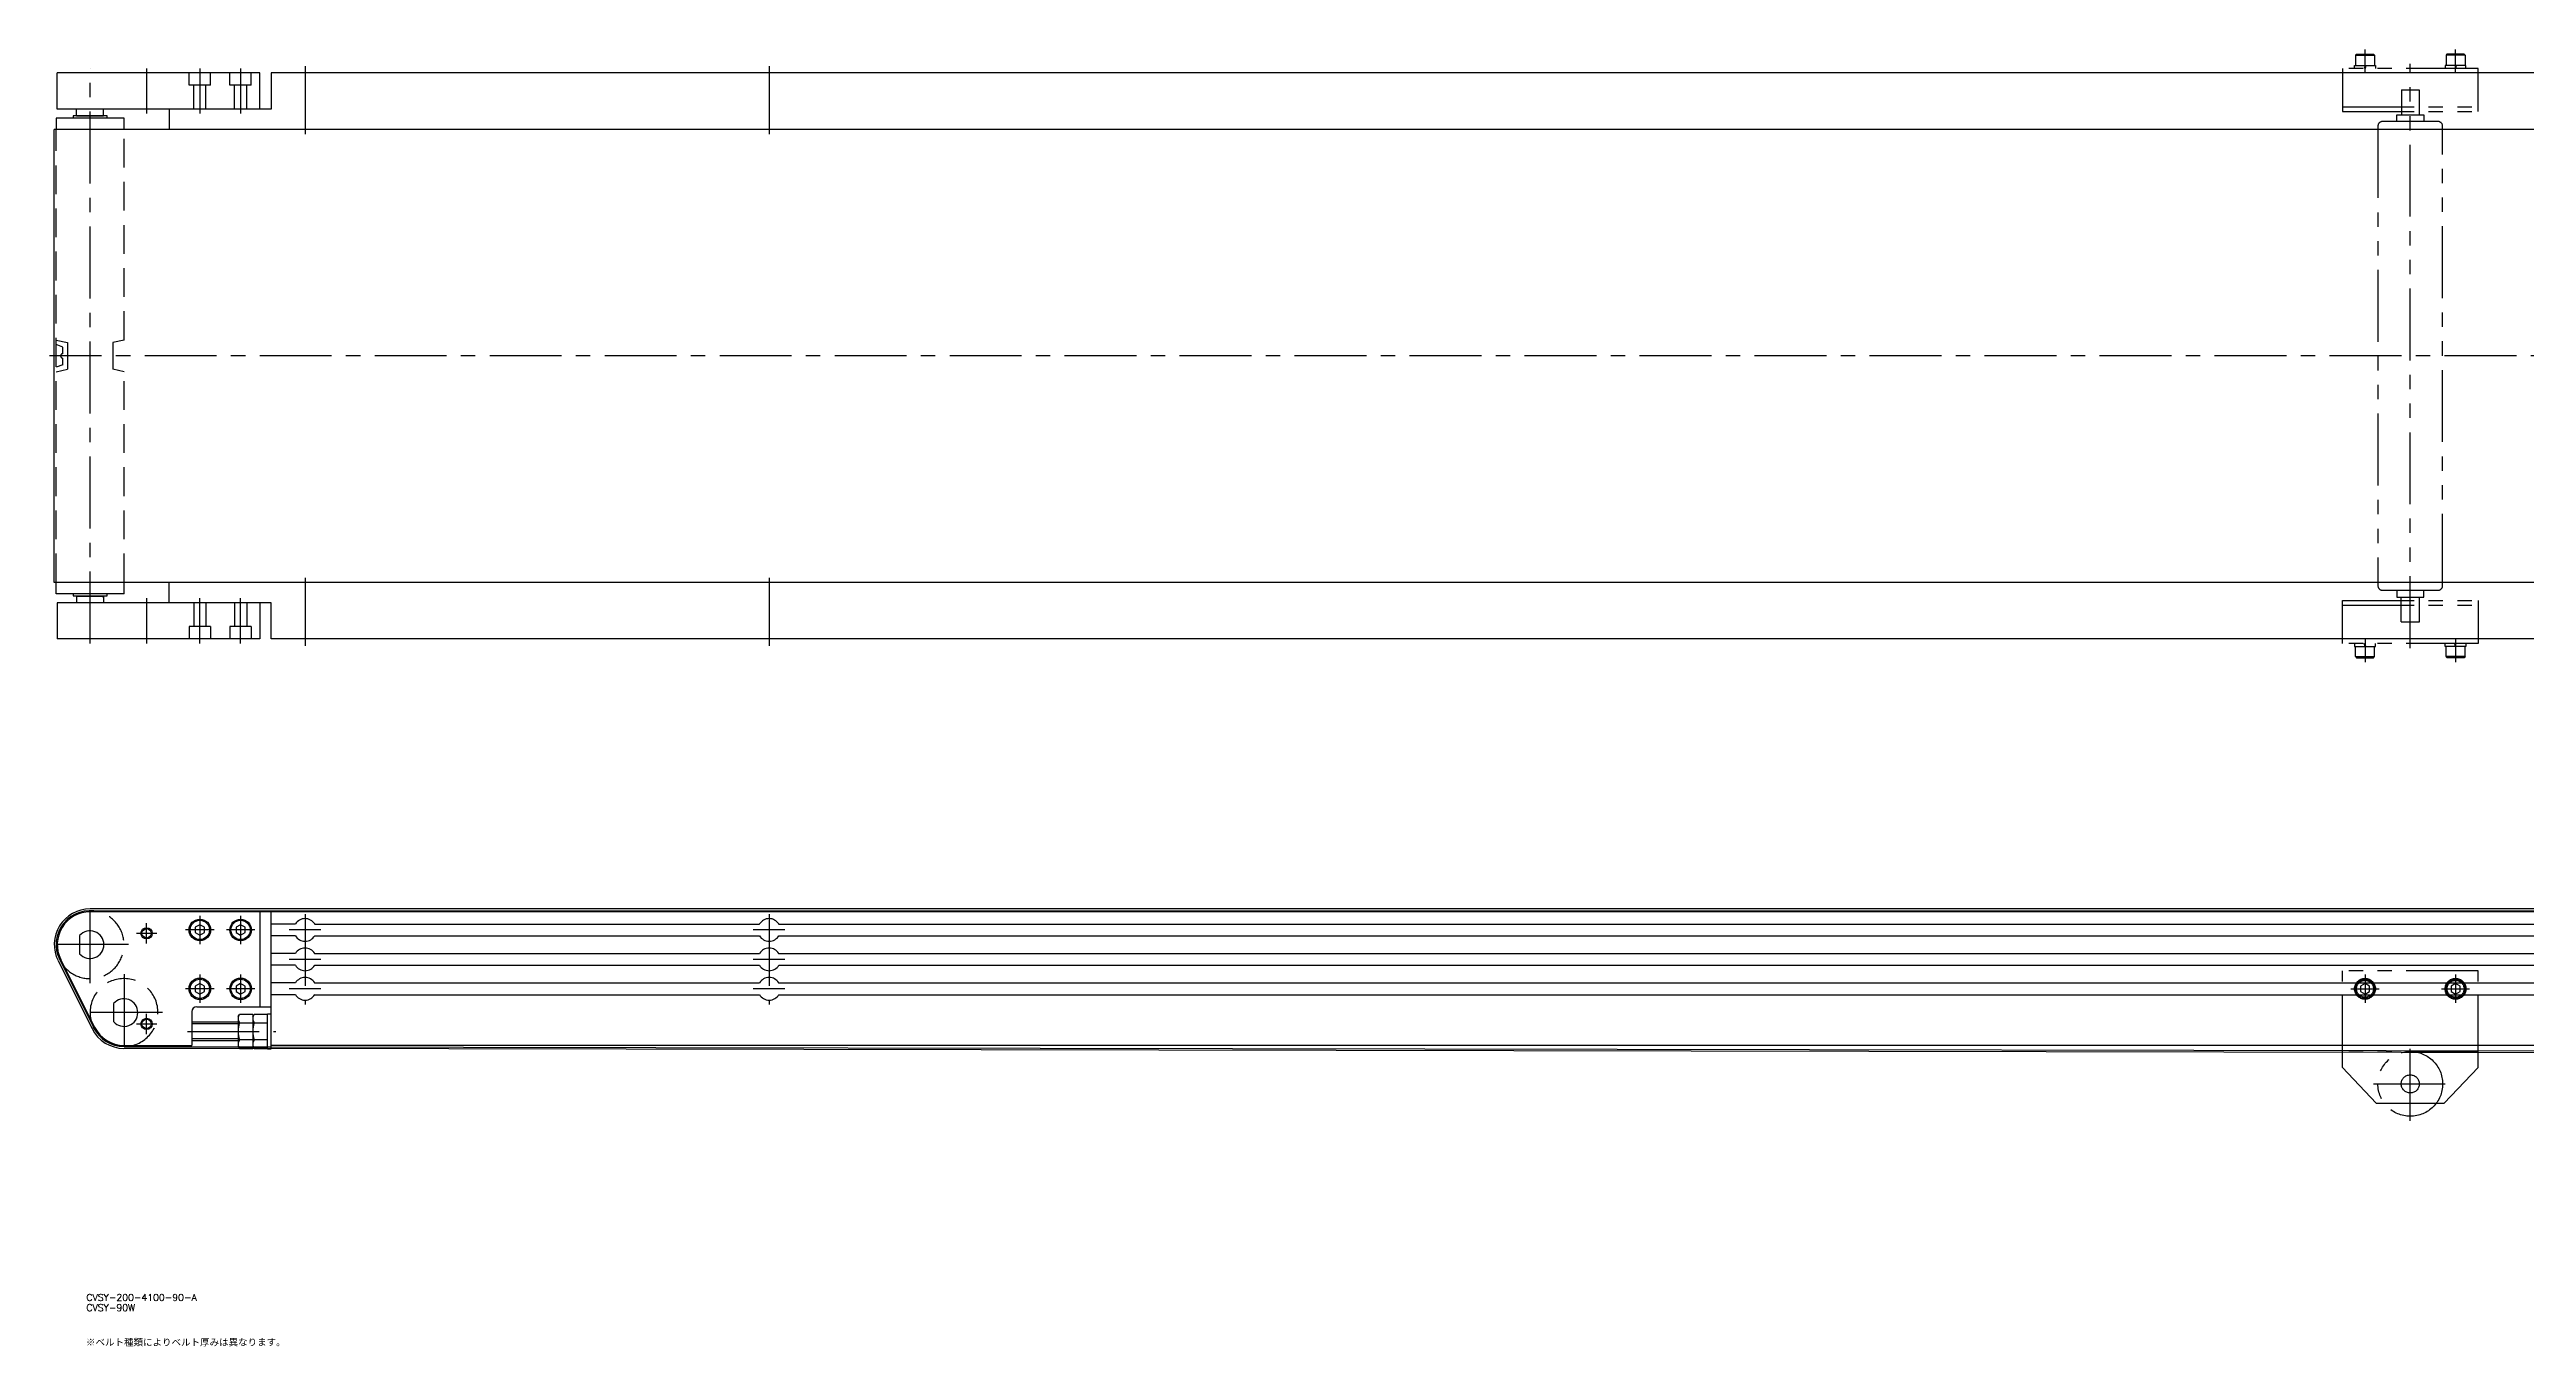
# Model space of a CAD drawing. Extents: x -18 to 4120, y -177 to 396.
# Drawn here: x -18 to 1076, y -177 to 395 of the extents above; entities that cross this region are included whole.
import ezdxf

# ---------------------------------------------------------------- set-up
doc = ezdxf.new("R2010")
doc.units = 0
for name, pattern in [('CENTER', [50.8, 31.75, -6.35, 6.35, -6.35]), ('DASHED', [19.05, 12.7, -6.35]), ('PHANTOM', [63.5, 31.75, -6.35, 6.35, -6.35, 6.35, -6.35])]:
    doc.linetypes.add(name, pattern=pattern)
doc.layers.get('0').update_dxf_attribs({"linetype": 'CONTINUOUS'})
doc.layers.add('CENTER', color=1, linetype='CENTER')
doc.styles.get("Standard").update_dxf_attribs({"font": 'txt.shx', "height": 3, "bigfont": 'bigfont.shx'})

# ---------------------------------------------------------------- blocks, each defined once
blk = doc.blocks.new('*U2')
at = {"color": 7, "linetype": 'CONTINUOUS'}
blk.add_text('CVSY-200-4100-90-A', height=3, dxfattribs=at).set_placement((-1.6, -157.3))
blk = doc.blocks.new('*U3')
at = {"color": 7, "linetype": 'CONTINUOUS'}
blk.add_text('CVSY-90W', height=3, dxfattribs=at).set_placement((-1.6, -161.8))
blk = doc.blocks.new('*U4')
at = {"color": 7, "linetype": 'CONTINUOUS'}
blk.add_text('※ベルト種類によりベルト厚みは異なります。', height=3, dxfattribs=at).set_placement((-1.8, -177.4))

msp = doc.modelspace()

# ---------------------------------------------------------------- linework, layer by layer
at = {"color": 3, "linetype": 'PHANTOM'}
for p, q in [((1005, 385), (1005, 395.3)), ((1045, 385), (1045, 395.3)), ((995, 387), (995, 368)), ((1055, 387), (995, 387)), ((1000.4, 387), (1000.4, 388.3)), ((1000.4, 388.3), (1009.6, 388.3)), ((1000.8, 392.8), (1001.2, 393.3)), ((1000.8, 392.8), (1000.8, 388.3)), ((1000.8, 392.8), (1009.2, 392.8)), ((1001.2, 393.3), (1008.8, 393.3)), ((1005, 388.3), (1004.7, 387)), ((1005.3, 388.3), (1005, 387)), ((1008.8, 393.3), (1009.2, 392.8)), ((1009.2, 392.8), (1009.2, 388.3)), ((1009.6, 388.3), (1009.6, 387)), ((1025, 131), (1025, 389)), ((1040.4, 388.3), (1040.4, 387)), ((1049.6, 388.3), (1040.4, 388.3)), ((1041.2, 393.3), (1040.8, 392.8)), ((1040.8, 392.8), (1040.8, 388.3)), ((1049.2, 392.8), (1040.8, 392.8)), ((1048.8, 393.3), (1041.2, 393.3)), ((1045, 388.3), (1044.7, 387)), ((1045.3, 388.3), (1045, 387)), ((1049.2, 392.8), (1048.8, 393.3)), ((1049.2, 392.8), (1049.2, 388.3)), ((1049.6, 387), (1049.6, 388.3)), ((1055, 368), (1055, 387)), ((1021.1, 377.5), (1021.1, 366.5)), ((1021.1, 377.5), (1028.9, 377.5)), ((1028.9, 377.5), (1028.9, 366.5)), ((995, 370), (1055, 370)), ((995, 368), (1055, 368)), ((1010.7, 361.5), (1010.7, 158.5)), ((1037.3, 363.5), (1012.7, 363.5)), ((1019, 363.5), (1019, 366.5)), ((1019, 363.5), (1019, 366.5)), ((1019, 366.5), (1031, 366.5)), ((1031, 366.5), (1031, 363.5)), ((1031, 366.5), (1031, 363.5)), ((1039.3, 158.5), (1039.3, 361.5)), ((1012.7, 156.5), (1037.3, 156.5)), ((1019, 156.5), (1019, 153.5)), ((1019, 153.5), (1031, 153.5)), ((1021, 142.5), (1021, 153.5)), ((1029, 142.5), (1029, 153.5)), ((1031, 153.5), (1031, 156.5)), ((995, 152), (1055, 152)), ((995, 133), (995, 152)), ((995, 150), (1055, 150)), ((1021, 142.5), (1029, 142.5)), ((1055, 152), (1055, 133)), ((1055, 133), (995, 133)), ((1000.4, 133), (1000.4, 131.7)), ((1000.4, 131.7), (1009.6, 131.7)), ((1000.8, 127.2), (1000.8, 131.7)), ((1005, 131.7), (1004.7, 133)), ((1005, 135), (1005, 124.7)), ((1005.3, 131.7), (1005, 133)), ((1009.2, 127.2), (1009.2, 131.7)), ((1009.6, 131.7), (1009.6, 133)), ((1040.4, 131.7), (1040.4, 133)), ((1049.6, 131.7), (1040.4, 131.7)), ((1040.8, 127.2), (1040.8, 131.7)), ((1045, 131.7), (1044.7, 133)), ((1045, 135), (1045, 124.7)), ((1045.3, 131.7), (1045, 133)), ((1049.2, 127.2), (1049.2, 131.7)), ((1049.6, 133), (1049.6, 131.7)), ((1000.8, 127.2), (1001.2, 126.7)), ((1000.8, 127.2), (1009.2, 127.2)), ((1001.2, 126.7), (1008.8, 126.7)), ((1008.8, 126.7), (1009.2, 127.2)), ((1041.2, 126.7), (1040.8, 127.2)), ((1049.2, 127.2), (1040.8, 127.2)), ((1048.8, 126.7), (1041.2, 126.7)), ((1049.2, 127.2), (1048.8, 126.7)), ((1055, -11.5), (995, -11.5)), ((995, -54.3), (995, -11.5)), ((998.8, -19.5), (1011.2, -19.5)), ((1005, -17.2), (1003, -18.3)), ((1003, -18.3), (1003, -20.7)), ((1003, -20.7), (1005, -21.8)), ((1005, -13.2), (1005, -25.7)), ((1007, -18.3), (1005, -17.2)), ((1005, -21.8), (1007, -20.7)), ((1005.3, -15.3), (1005.3, -14.9)), ((1007, -20.7), (1007, -18.3)), ((1038.8, -19.5), (1051.2, -19.5)), ((1045, -17.2), (1043, -18.3)), ((1043, -18.3), (1043, -20.7)), ((1043, -20.7), (1045, -21.8)), ((1045, -13.2), (1045, -25.7)), ((1047, -18.3), (1045, -17.2)), ((1045, -21.8), (1047, -20.7)), ((1045.3, -15.3), (1045.3, -14.9)), ((1047, -20.7), (1047, -18.3)), ((1055, -54.3), (1055, -11.5)), ((1055, -47.5), (995, -47.5)), ((1010, -70), (995, -54.3)), ((1025, -77.8), (1025, -44.1)), ((1040, -70), (1055, -54.3)), ((1008.7, -61.5), (1041.3, -61.5)), ((1010, -70), (1040, -70))]:
    msp.add_line(p, q, dxfattribs=at)
at = {"color": 7, "linetype": 'CONTINUOUS'}
for p, q in [((-14.5, 369), (-14.5, 385)), ((75, 385), (-14.5, 385)), ((75, 369), (75, 385)), ((80, 385), (80, 369)), ((4020, 385), (80, 385)), ((-15, 365), (-15, 360)), ((15, 365), (-15, 365)), ((80, 369), (-14.5, 369)), ((-7.5, 366), (-7.5, 365)), ((7.5, 366), (-7.5, 366)), ((-6, 366.1), (-6, 369)), ((-5.4, 366.1), (-6, 366.1)), ((-6, 366.1), (6, 366.1)), ((-5.4, 366), (-5.4, 366.1)), ((5.4, 366), (5.4, 366.1)), ((5.4, 366.1), (6, 366.1)), ((6, 366.1), (6, 369)), ((7.5, 365), (7.5, 366)), ((15, 360), (15, 365)), ((35, 369), (35, 360)), ((-15.8, 160), (-15.8, 360)), ((4115.8, 360), (-15.8, 360)), ((4115.8, 160), (-15.8, 160)), ((-15, 155), (-15, 160)), ((15, 155), (-15, 155)), ((-7.5, 155), (-7.5, 154)), ((-7.5, 154), (7.5, 154)), ((-5.4, 153.8), (-6, 153.8)), ((-6, 153.8), (-6, 151)), ((6, 153.8), (-6, 153.8)), ((-5.4, 154), (-5.4, 153.8)), ((5.4, 154), (5.4, 153.8)), ((5.4, 153.8), (6, 153.8)), ((6, 153.8), (6, 151)), ((7.5, 154), (7.5, 155)), ((15, 155), (15, 160)), ((35, 151), (35, 160)), ((80, 151), (-14.5, 151)), ((-14.5, 151), (-14.5, 135)), ((75, 151), (75, 135)), ((80, 135), (80, 151)), ((75, 135), (-14.5, 135)), ((4020, 135), (80, 135)), ((4100, 15.8), (0, 15.8)), ((0, 15), (4100, 15)), ((4100, 14.5), (0, 14.5)), ((75, 14.5), (75, -27.5)), ((80, -44.5), (80, 14.5)), ((-4.6, 4), (-4.6, -4)), ((48.5, 8.8), (46.5, 7.7)), ((46.5, 7.7), (46.5, 5.3)), ((46.5, 5.3), (48.5, 4.2)), ((50.5, 7.7), (48.5, 8.8)), ((48.5, 4.2), (50.5, 5.3)), ((50.5, 5.3), (50.5, 7.7)), ((66.5, 8.8), (64.5, 7.7)), ((64.5, 7.7), (64.5, 5.3)), ((64.5, 5.3), (66.5, 4.2)), ((68.5, 7.7), (66.5, 8.8)), ((66.5, 4.2), (68.5, 5.3)), ((68.5, 5.3), (68.5, 7.7)), ((90.8, 9.1), (80, 9.1)), ((90.7, 3.9), (80, 3.9)), ((99.2, 9.1), (295.8, 9.1)), ((99.3, 3.9), (295.7, 3.9)), ((304.2, 9.1), (1912.3, 9.1)), ((304.3, 3.9), (1910.1, 3.9)), ((-14.1, -7.1), (0.9, -37.1)), ((-13.4, -6.7), (1.6, -36.7)), ((-13, -6.5), (2, -36.5)), ((90.8, -3.9), (80, -3.9)), ((90.7, -9.1), (80, -9.1)), ((99.2, -3.9), (295.8, -3.9)), ((99.3, -9.1), (295.7, -9.1)), ((304.2, -3.9), (1910, -3.9)), ((304.3, -9.1), (1910, -9.1)), ((48.5, -17.2), (46.5, -18.3)), ((46.5, -18.3), (46.5, -20.7)), ((46.5, -20.7), (48.5, -21.8)), ((50.5, -18.3), (48.5, -17.2)), ((48.5, -21.8), (50.5, -20.7)), ((50.5, -20.7), (50.5, -18.3)), ((66.5, -17.2), (64.5, -18.3)), ((64.5, -18.3), (64.5, -20.7)), ((64.5, -20.7), (66.5, -21.8)), ((68.5, -18.3), (66.5, -17.2)), ((66.5, -21.8), (68.5, -20.7)), ((68.5, -20.7), (68.5, -18.3)), ((90.8, -16.9), (80, -16.9)), ((99.2, -16.9), (295.8, -16.9)), ((304.2, -16.9), (1910, -16.9)), ((10.4, -26), (10.4, -34)), ((45, -29.5), (45, -44.5)), ((47.1, -27.5), (80, -27.5)), ((65.4, -31.8), (66, -30.8)), ((65.4, -31.8), (65.4, -44.8)), ((71.9, -30.8), (66, -30.8)), ((71.9, -30.8), (71.9, -45.8)), ((71.9, -31.8), (72.5, -30.8)), ((78.4, -30.8), (72.5, -30.8)), ((78.4, -30.6), (80, -30.6)), ((78.4, -46), (78.4, -30.6)), ((90.7, -22.1), (80, -22.1)), ((80, -46), (80, -30.6)), ((99.3, -22.1), (295.7, -22.1)), ((304.3, -22.1), (1910, -22.1)), ((65.4, -34.3), (45, -34.3)), ((45, -42.3), (65.4, -42.3)), ((66, -34.5), (71.9, -34.5)), ((71.9, -42.1), (66, -42.1)), ((72.5, -34.5), (78.4, -34.5)), ((78.4, -42.1), (72.5, -42.1)), ((15, -44.5), (45, -44.5)), ((15, -45), (65.6, -45.1)), ((78.4, -45.9), (15, -45.8)), ((65.4, -44.8), (66, -45.8)), ((66, -45.8), (71.9, -45.8)), ((71.9, -44.8), (72.5, -45.8)), ((71.9, -45.1), (72.1, -45.1)), ((72.5, -45.8), (78.4, -45.8)), ((78.4, -46), (80, -46)), ((1910, -44.5), (80, -44.5)), ((80, -45.1), (1910, -48.4)), ((1910, -49.2), (80, -45.9))]:
    msp.add_line(p, q, dxfattribs=at)
at = {"color": 3, "linetype": 'DASHED'}
for p, q in [((43.8, 379.5), (43.8, 385)), ((53.2, 379.5), (53.2, 385)), ((61.8, 379.5), (61.8, 385)), ((71.2, 379.5), (71.2, 385)), ((53.2, 379.5), (43.8, 379.5)), ((45.8, 369), (45.8, 379.5)), ((51.2, 369), (51.2, 379.5)), ((71.2, 379.5), (61.8, 379.5)), ((63.8, 369), (63.8, 379.5)), ((69.2, 369), (69.2, 379.5)), ((-15, 160), (-15, 360)), ((15, 267), (15, 360)), ((-15, 267), (-10, 265.9)), ((-12, 263.9), (-15, 265)), ((-12, 261), (-12, 263.9)), ((-10, 265.9), (-10, 254.1)), ((15, 267), (10, 265.9)), ((10, 265.9), (10, 254.1)), ((-12, 256.1), (-15, 255)), ((-15, 253), (-10, 254.1)), ((-12, 256.1), (-12, 259)), ((15, 253), (10, 254.1)), ((15, 160), (15, 253)), ((45.8, 151), (45.8, 140.5)), ((51.2, 151), (51.2, 140.5)), ((63.8, 151), (63.8, 140.5)), ((69.2, 151), (69.2, 140.5)), ((53.2, 140.5), (43.8, 140.5)), ((43.8, 140.5), (43.8, 135)), ((53.2, 140.5), (53.2, 135)), ((71.2, 140.5), (61.8, 140.5)), ((61.8, 140.5), (61.8, 135)), ((71.2, 140.5), (71.2, 135)), ((65.6, -45.1), (71.9, -45.1)), ((72.1, -45.1), (80, -45.1)), ((78.4, -45.9), (80, -45.9))]:
    msp.add_line(p, q, dxfattribs=at)
at = {"color": 3, "linetype": 'CONTINUOUS'}
for p, q in [((65.4, -35), (45, -35)), ((65.4, -41.6), (45, -41.6))]:
    msp.add_line(p, q, dxfattribs=at)
at = {"color": 7, "linetype": 'CONTINUOUS'}
for centre, radius in [((48.5, 6.5), 4.75), ((66.5, 6.5), 4.75), ((25, 5), 2.07), ((48.5, 6.5), 4.25), ((66.5, 6.5), 4.25), ((48.5, -19.5), 4.75), ((48.5, -19.5), 4.25), ((66.5, -19.5), 4.75), ((66.5, -19.5), 4.25), ((25, -35), 2.07)]:
    msp.add_circle(centre, radius, dxfattribs=at)
at = {"color": 3, "linetype": 'CONTINUOUS'}
for centre in [(25, 5), (25, -35)]:
    msp.add_circle(centre, 2.5, dxfattribs=at)
at = {"color": 3, "linetype": 'PHANTOM'}
for centre, radius in [((1005, -19.5), 4.6), ((1005, -19.5), 4.25), ((1005, -19.5), 3.75), ((1045, -19.5), 4.6), ((1045, -19.5), 4.25), ((1045, -19.5), 3.75), ((1025, -61.5), 14.3), ((1025, -61.5), 4)]:
    msp.add_circle(centre, radius, dxfattribs=at)
for centre, start, end in [((1012.7, 361.5), 90, 180), ((1012.7, 361.5), 90, 180), ((1037.3, 361.5), 0, 90), ((1037.3, 361.5), 0, 90), ((1012.7, 158.5), 180, 270), ((1037.3, 158.5), 270, 0)]:
    msp.add_arc(centre, 2, start, end, dxfattribs=at)
at = {"color": 3, "linetype": 'DASHED'}
for centre, radius, start, end in [((-12, 260), 1, 90, 270), ((0, 0), 15, 221.4002, 75.1649), ((15, -30), 15, 284.8351, 191.7299)]:
    msp.add_arc(centre, radius, start, end, dxfattribs=at)
at = {"color": 7, "linetype": 'CONTINUOUS'}
for centre, radius, start, end in [((0, 0), 15.8, 90, 206.5651), ((0, 0), 15, 75.1649, 206.5651), ((0, 0), 14.5, 90, 206.5651), ((95, 6.5), 5, 31.7926, 148.2074), ((300, 6.5), 5, 31.7926, 148.2074), ((0, 0), 6.1, 221.0534, 138.9466), ((95, 6.5), 5, 210.8741, 329.1259), ((300, 6.5), 5, 210.8741, 329.1259), ((0, 0), 15, 206.5651, 221.4002), ((95, -6.5), 5, 210.8741, 329.1259), ((95, -6.5), 5, 31.7926, 148.2074), ((300, -6.5), 5, 210.8741, 329.1259), ((300, -6.5), 5, 31.7926, 148.2074), ((95, -19.5), 5, 31.7926, 148.2074), ((300, -19.5), 5, 31.7926, 148.2074), ((15, -30), 6.1, 221.0534, 138.9466), ((47, -29.5), 2, 90, 180), ((68.7, -32.7), 3.32, 154.3842, 214.3842), ((75.2, -32.7), 3.32, 154.3842, 214.3842), ((95, -19.5), 5, 210.8741, 329.1259), ((300, -19.5), 5, 210.8741, 329.1259), ((15, -30), 15, 191.7299, 206.5651), ((15, -30), 15.8, 206.5651, 269.8963), ((15, -30), 15, 206.5651, 270), ((15, -30), 14.5, 206.5651, 270), ((77.8, -38.3), 12.4, 162.412, 197.588), ((68.7, -43.9), 3.32, 145.6158, 205.6158), ((84.3, -38.3), 12.4, 162.412, 197.588), ((75.2, -43.9), 3.32, 145.6158, 205.6158), ((15, -30), 15, 270, 284.8351)]:
    msp.add_arc(centre, radius, start, end, dxfattribs=at)
at = {"layer": 'CENTER', "color": 1, "linetype": 'CENTER'}
for p, q in [((0, 133), (0, 387)), ((25, 387), (25, 367)), ((48.5, 387), (48.5, 367)), ((66.5, 387), (66.5, 367)), ((95, 388), (95, 358)), ((300, 388), (300, 358)), ((4119.9, 260), (-17.9, 260)), ((95, 162), (95, 132)), ((300, 162), (300, 132)), ((25, 153), (25, 133)), ((48.5, 133), (48.5, 153)), ((66.5, 133), (66.5, 153)), ((0, -17), (0, 17.9)), ((48.5, 12.7), (48.5, 0.2)), ((66.5, 12.7), (66.5, 0.2)), ((95, 13.5), (95, -26.5)), ((95, 13.5), (95, -26.5)), ((300, 13.5), (300, -26.5)), ((17, 0), (-17.9, 0)), ((20.5, 5), (29.5, 5)), ((25, 0.5), (25, 9.5)), ((54.8, 6.5), (42.2, 6.5)), ((72.8, 6.5), (60.3, 6.5)), ((102, 6.5), (88, 6.5)), ((307, 6.5), (293, 6.5)), ((102, -6.5), (88, -6.5)), ((307, -6.5), (293, -6.5)), ((15, -13), (15, -47.9)), ((54.8, -19.5), (42.2, -19.5)), ((48.5, -13.2), (48.5, -25.7)), ((72.8, -19.5), (60.3, -19.5)), ((66.5, -13.2), (66.5, -25.7)), ((102, -19.5), (88, -19.5)), ((307, -19.5), (293, -19.5)), ((32, -30), (-2, -30)), ((25, -39.5), (25, -30.5)), ((20.5, -35), (29.5, -35)), ((43, -38.3), (82, -38.3))]:
    msp.add_line(p, q, dxfattribs=at)

# ---------------------------------------------------------------- block references
at = {"color": 7, "linetype": 'CONTINUOUS'}
for name in ['*U2', '*U3', '*U4']:
    msp.add_blockref(name, (0, 0), dxfattribs=at)

doc.saveas('drawing.dxf')
